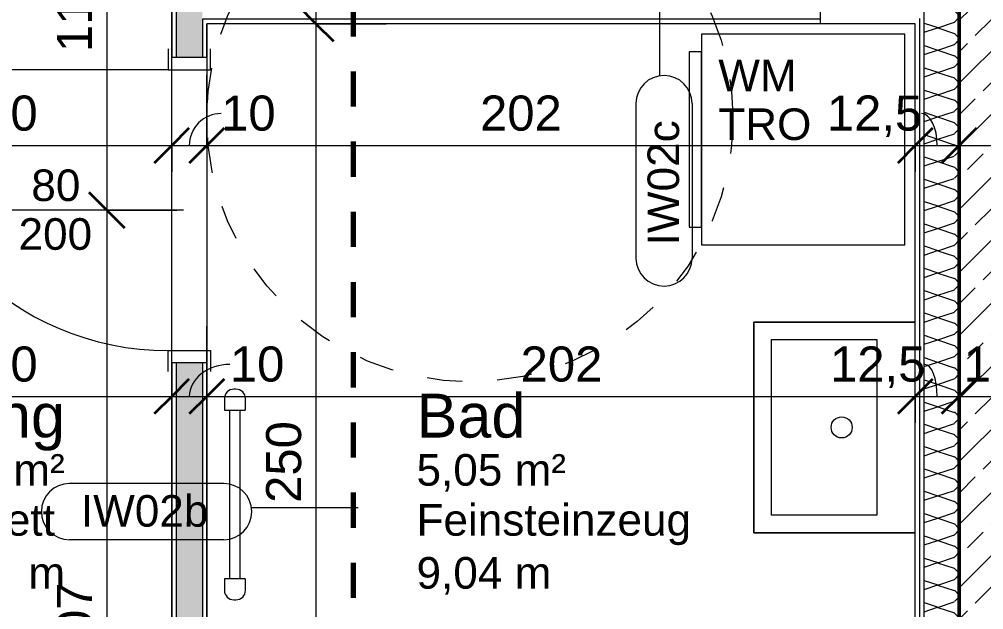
# Model space of a CAD drawing. Header units: metres. Extents: x 3.2 to 50, y 58.8 to 100.4.
# Drawn here: x 12.653 to 15.403, y 75.617 to 77.299 of the extents above; entities that cross this region are included whole.
import ezdxf

# ---------------------------------------------------------------- set-up
doc = ezdxf.new("R2010")
doc.units = ezdxf.units.M
doc.linetypes.add('Achse', pattern=[0.009, 0.005, -0.002, 0, -0.002])
doc.linetypes.add('Verdeckt', pattern=[0.003, 0.002, -0.001])
for name, color, linetype, lineweight in [('A_2D', 7, 'Continuous', 13), ('A_Bemassung-50_', 4, 'Continuous', 9), ('A_Bemassung_', 4, 'Continuous', 9), ('A_Beschriftung_', 7, 'Continuous', 9), ('A_Decken', 8, 'Continuous', 13), ('A_Raeume_', 7, 'Continuous', 5), ('A_Raeume_Beschriftung_', 7, 'Continuous', 9), ('A_Sanitaer', 3, 'Continuous', 13), ('A_Tueren', 31, 'Continuous', 13), ('A_Waende', 7, 'Continuous', 13), ('G-ANNO-SYMB_', 111, 'Continuous', 9), ('M-EQPM', 50, 'Continuous', 5), ('Text', 130, 'Continuous', 9)]:
    doc.layers.add(name, color=color, linetype=linetype, lineweight=lineweight)
doc.styles.add('Arial_2', font='arial.ttf', dxfattribs={"height": 0.09})
doc.styles.add('Arial_3', font='arial.ttf', dxfattribs={"height": 0.125})
doc.styles.add('Arial_5', font='arial.ttf', dxfattribs={"height": 0.1})
doc.dimstyles.new('WGA-Bemaßung', dxfattribs={"dimscale": 0.3048, "dimtxt": 0.102026, "dimasz": 0.328084, "dimexe": 0.246063, "dimexo": 0.0625, "dimgap": 0.04101, "dimtad": 1, "dimdec": 1, "dimlfac": 100, "dimrnd": 0.5, "dimdsep": 46, "dimtxsty": 'Arial_5', "dimblk1": 'OBLIQUE', "dimblk2": 'OBLIQUE', "dimsah": 1, "dimcen": 0.09, "dimdle": 0.246063, "dimazin": 2, "dimtfac": 1, "dimtdec": 4, "dimtix": 1, "dimtmove": 0, "dimatfit": 3, "dimfxl": 0.656168, "dimfxlon": 1, "dimtvp": 1, "dimtolj": 1, "dimtzin": 0, "dimarcsym": 2})
doc.dimstyles.new('WGA-Bemaßung_1', dxfattribs={"dimscale": 0.3048, "dimtxt": 0.102026, "dimasz": 0.328084, "dimexe": 0.246063, "dimexo": 0.0625, "dimgap": 0.04101, "dimtad": 1, "dimdec": 1, "dimlfac": 100, "dimrnd": 0.5, "dimdsep": 46, "dimtxsty": 'Arial_5', "dimblk1": 'OBLIQUE', "dimblk2": 'OBLIQUE', "dimsah": 1, "dimcen": 0.09, "dimdle": 0.246063, "dimazin": 2, "dimtfac": 1, "dimtdec": 4, "dimtix": 1, "dimtmove": 2, "dimatfit": 3, "dimfxl": 0.656168, "dimfxlon": 1, "dimtvp": 1, "dimtolj": 1, "dimtzin": 0, "dimarcsym": 2})
doc.dimstyles.new('WGA-Bemaßung_2', dxfattribs={"dimscale": 0.3048, "dimtxt": 0.102026, "dimasz": 0.328084, "dimexe": 0.246063, "dimexo": 0.0625, "dimgap": 0.04101, "dimtad": 1, "dimdec": 1, "dimlfac": 100, "dimrnd": 0.5, "dimdsep": 46, "dimtxsty": 'Arial_5', "dimblk1": 'OBLIQUE', "dimblk2": 'OBLIQUE', "dimsah": 1, "dimcen": 0.09, "dimdle": 0.246063, "dimazin": 2, "dimtfac": 1, "dimtdec": 4, "dimtix": 1, "dimtmove": 1, "dimatfit": 3, "dimfxl": 0.656168, "dimfxlon": 1, "dimtvp": 1, "dimtolj": 1, "dimtzin": 0, "dimarcsym": 2})
doc.dimstyles.new('WGA-Bemaßung_3', dxfattribs={"dimscale": 0.3048, "dimtxt": 0.102026, "dimasz": 0.328084, "dimexe": 0.246063, "dimexo": 0.0625, "dimgap": 0.04101, "dimtad": 1, "dimdec": 1, "dimlfac": 100, "dimrnd": 0.5, "dimdsep": 46, "dimtxsty": 'Arial_5', "dimblk1": 'OBLIQUE', "dimblk2": 'OBLIQUE', "dimsah": 1, "dimcen": 0.09, "dimdle": 0.246063, "dimazin": 2, "dimtfac": 1, "dimtdec": 4, "dimtix": 1, "dimtmove": 0, "dimatfit": 3, "dimfxl": 0.656168, "dimfxlon": 1, "dimtvp": 1, "dimtolj": 1, "dimtzin": 0, "dimarcsym": 2})

# ---------------------------------------------------------------- blocks, each defined once
blk = doc.blocks.new('UZ_D1 - SL_0800x2000_Zimmertür_Stahlzarge_GK-7175609-263_PP_01OG_BT1')
at = {"layer": 'A_Tueren', "lineweight": 5}
for p, q in [((0.4, 0.06), (0.4, 0.86)), ((-0.46, 0.06), (-0.4, 0.06)), ((-0.4, 0.06), (-0.4, -0.06)), ((0.4, 0.06), (0.4, -0.06)), ((0.46, 0.06), (0.4, 0.06)), ((-0.4, -0.06), (-0.46, -0.06)), ((0.4, -0.06), (0.46, -0.06))]:
    blk.add_line(p, q, dxfattribs=at)
blk.add_arc((0.4, 0.06), 0.8, 90, 180, dxfattribs=at)
blk = doc.blocks.new('Sani_Waschmaschine - 600x600-1515073-263_PP_01OG_BT1')
at = {"layer": 'A_Sanitaer'}
for p, q in [((0.5675, 0.5666), (-0.0325, 0.5666)), ((-0.0325, 0.5666), (-0.0325, -0.0134)), ((0.5675, -0.0134), (0.5675, 0.5666)), ((-0.0325, -0.0134), (0.5675, -0.0134)), ((0.0175, -0.0134), (0.0175, -0.0484)), ((0.5175, -0.0134), (0.0175, -0.0134)), ((0.0238, -0.0134), (0.0175, -0.0134)), ((0.0423, -0.0134), (0.0238, -0.0134)), ((0.0721, -0.0134), (0.0423, -0.0134)), ((0.1116, -0.0134), (0.0721, -0.0134)), ((0.159, -0.0134), (0.1116, -0.0134)), ((0.2119, -0.0134), (0.159, -0.0134)), ((0.2675, -0.0134), (0.2119, -0.0134)), ((0.3231, -0.0134), (0.2675, -0.0134)), ((0.376, -0.0134), (0.3231, -0.0134)), ((0.4234, -0.0134), (0.376, -0.0134)), ((0.463, -0.0134), (0.4234, -0.0134)), ((0.4928, -0.0134), (0.463, -0.0134)), ((0.5112, -0.0134), (0.4928, -0.0134)), ((0.5175, -0.0134), (0.5112, -0.0134)), ((0.5175, -0.0484), (0.5175, -0.0134)), ((0.0175, -0.0484), (0.5175, -0.0484)), ((0.0175, -0.0484), (0.0238, -0.0484)), ((0.0238, -0.0484), (0.0423, -0.0484)), ((0.0423, -0.0484), (0.0721, -0.0484)), ((0.0721, -0.0484), (0.1116, -0.0484)), ((0.1116, -0.0484), (0.159, -0.0484)), ((0.159, -0.0484), (0.2119, -0.0484)), ((0.2119, -0.0484), (0.2675, -0.0484)), ((0.2675, -0.0484), (0.3231, -0.0484)), ((0.3231, -0.0484), (0.376, -0.0484)), ((0.376, -0.0484), (0.4234, -0.0484)), ((0.4234, -0.0484), (0.463, -0.0484)), ((0.463, -0.0484), (0.4928, -0.0484)), ((0.4928, -0.0484), (0.5112, -0.0484)), ((0.5112, -0.0484), (0.5175, -0.0484))]:
    blk.add_line(p, q, dxfattribs=at)
blk = doc.blocks.new('Sani_Waschtisch_Wandbasiert_eckig_einzel - 600 x 460-V11-263_PP_01OG_BT1')
at = {"layer": 'A_Sanitaer', "lineweight": 5}
for p, q in [((0.4226, 0.5225), (-0.1774, 0.5225)), ((-0.1774, 0.5225), (-0.1774, 0.0625)), ((-0.1774, 0.0625), (-0.1774, 0.5225)), ((-0.1774, 0.5225), (0.4226, 0.5225)), ((0.4226, 0.0625), (0.4226, 0.5225)), ((0.4226, 0.5225), (0.4226, 0.0625)), ((-0.1274, 0.1725), (-0.1274, 0.4725)), ((-0.1274, 0.4725), (0.3726, 0.4725)), ((0.3726, 0.4725), (0.3726, 0.1725)), ((0.3726, 0.1725), (-0.1274, 0.1725))]:
    blk.add_line(p, q, dxfattribs=at)
blk.add_circle((0.1226, 0.2725), 0.03, dxfattribs=at)
blk = doc.blocks.new('HLS_Heizkörper Bad - 60x120-V77-263_PP_01OG_BT1')
at = {"layer": 'M-EQPM'}
for p, q in [((-0.242, -0.05), (-0.273, -0.05)), ((-0.24, -0.108), (-0.24, -0.052)), ((0.24, -0.052), (0.24, -0.108)), ((0.273, -0.05), (0.242, -0.05)), ((-0.3, -0.077), (-0.3, -0.083)), ((0.24, -0.065), (-0.24, -0.065)), ((0.3, -0.083), (0.3, -0.077)), ((-0.24, -0.095), (0.24, -0.095)), ((-0.273, -0.11), (-0.242, -0.11)), ((0.242, -0.11), (0.273, -0.11))]:
    blk.add_line(p, q, dxfattribs=at)
for centre, radius, start, end in [((-0.273, -0.077), 0.027, 90, 180), ((-0.242, -0.052), 0.00198, 360, 90), ((0.242, -0.052), 0.002, 90, 180), ((0.273, -0.077), 0.027, 360, 90), ((-0.273, -0.083), 0.027, 180, 270), ((-0.242, -0.108), 0.002, 270, 360), ((0.242, -0.108), 0.00198, 180, 270), ((0.273, -0.083), 0.027, 270, 360)]:
    blk.add_arc(centre, radius, start, end, dxfattribs=at)
blk = doc.blocks.new('BS_Tuer_PP - links-10002443-263_PP_01OG_BT1')
at = {"layer": 'A_Beschriftung_'}
blk.add_line((0, 0.000124), (0, 0.010761), dxfattribs=at)
blk = doc.blocks.new('BS_Wand_Lollipop - links_unten-2026911-263_PP_01OG_BT1')
at = {"layer": 'A_Beschriftung_'}
for p, q in [((-0.00467, 0.001367), (-0.01347, 0.001367)), ((-0.003087, 0), (0.003, 0)), ((-0.00467, -0.001833), (-0.01347, -0.001833))]:
    blk.add_line(p, q, dxfattribs=at)
for centre, start, end in [((-0.01347, -0.000233), 90, 270), ((-0.00467, -0.000233), 270, 90)]:
    blk.add_arc(centre, 0.0016, start, end, dxfattribs=at)
blk = doc.blocks.new('DIMBLOCK132-263_PP_01OG_BT1')
at = {"layer": 'A_Bemassung-50_', "transparency": 16777216}
for p, q in [((12.0877, 76.9398), (12.0877, 77.1398)), ((13.0877, 76.9398), (13.0877, 77.1398)), ((12.0877, 76.9398), (13.0877, 76.9398)), ((12.0877, 76.9398), (12.0877, 76.8648)), ((13.0877, 76.9398), (13.0877, 76.8648))]:
    blk.add_line(p, q, dxfattribs=at)
at = {"layer": 'A_Bemassung-50_', "lineweight": 35, "transparency": 16777216}
for p, q in [((12.0877, 76.9398), (12.1377, 76.9898)), ((13.0877, 76.9398), (13.1377, 76.9898)), ((12.0877, 76.9398), (12.0377, 76.8898)), ((13.0877, 76.9398), (13.0377, 76.8898))]:
    blk.add_line(p, q, dxfattribs=at)
at = {"layer": 'A_Bemassung-50_', "color": 0, "transparency": 16777216, "insert": (12.4723, 77.0821), "char_height": 0.1, "width": 0.276883, "attachment_point": 1, "line_spacing_factor": 0.941778, "style": 'Arial_5'}
blk.add_mtext('100', dxfattribs=at)
blk = doc.blocks.new('_Oblique')
at = {"color": 0, "linetype": 'ByBlock', "lineweight": -2}
blk.add_line((-0.5, -0.5), (0.5, 0.5), dxfattribs=at)
blk = doc.blocks.new('DIMBLOCK133-263_PP_01OG_BT1')
at = {"layer": 'A_Bemassung-50_', "transparency": 16777216}
for p, q in [((13.0877, 76.9398), (13.0877, 77.1398)), ((13.1877, 76.9398), (13.1877, 77.1398)), ((13.0877, 76.9398), (13.1877, 76.9398)), ((13.0877, 76.9398), (13.0877, 76.8648)), ((13.1877, 76.9398), (13.1877, 76.8648))]:
    blk.add_line(p, q, dxfattribs=at)
at = {"layer": 'A_Bemassung-50_', "lineweight": 35, "transparency": 16777216}
for p, q in [((13.0877, 76.9398), (13.1377, 76.9898)), ((13.1877, 76.9398), (13.2377, 76.9898)), ((13.0877, 76.9398), (13.0377, 76.8898)), ((13.1877, 76.9398), (13.1377, 76.8898))]:
    blk.add_line(p, q, dxfattribs=at)
at = {"layer": 'A_Bemassung-50_', "transparency": 16777216}
blk.add_ellipse((13.2285, 76.9398), major_axis=(0, 0.091), ratio=0.998613, start_param=0, end_param=1.570796, dxfattribs=at)
at = {"layer": 'A_Bemassung-50_', "color": 0, "transparency": 16777216, "insert": (13.2285, 77.0821), "char_height": 0.1, "width": 0.184588, "attachment_point": 1, "line_spacing_factor": 0.941778, "style": 'Arial_5'}
blk.add_mtext('10', dxfattribs=at)
blk = doc.blocks.new('DIMBLOCK134-263_PP_01OG_BT1')
at = {"layer": 'A_Bemassung-50_', "transparency": 16777216}
for p, q in [((13.1877, 76.9398), (13.1877, 77.1398)), ((15.2077, 76.9398), (15.2077, 77.1398)), ((13.1877, 76.9398), (15.2077, 76.9398)), ((13.1877, 76.9398), (13.1877, 76.8648)), ((15.2077, 76.9398), (15.2077, 76.8648))]:
    blk.add_line(p, q, dxfattribs=at)
at = {"layer": 'A_Bemassung-50_', "lineweight": 35, "transparency": 16777216}
for p, q in [((13.1877, 76.9398), (13.2377, 76.9898)), ((15.2077, 76.9398), (15.2577, 76.9898)), ((13.1877, 76.9398), (13.1377, 76.8898)), ((15.2077, 76.9398), (15.1577, 76.8898))]:
    blk.add_line(p, q, dxfattribs=at)
at = {"layer": 'A_Bemassung-50_', "color": 0, "transparency": 16777216, "insert": (13.9666, 77.0821), "char_height": 0.1, "width": 0.276883, "attachment_point": 1, "line_spacing_factor": 0.941778, "style": 'Arial_5'}
blk.add_mtext('202', dxfattribs=at)
blk = doc.blocks.new('DIMBLOCK135-263_PP_01OG_BT1')
at = {"layer": 'A_Bemassung-50_', "transparency": 16777216}
for p, q in [((15.2077, 76.9398), (15.2077, 77.1398)), ((15.3327, 76.9398), (15.3327, 77.1398)), ((15.2077, 76.9398), (15.3327, 76.9398)), ((15.2077, 76.9398), (15.2077, 76.8648)), ((15.3327, 76.9398), (15.3327, 76.8648))]:
    blk.add_line(p, q, dxfattribs=at)
at = {"layer": 'A_Bemassung-50_', "lineweight": 35, "transparency": 16777216}
for p, q in [((15.2077, 76.9398), (15.2577, 76.9898)), ((15.3327, 76.9398), (15.3827, 76.9898)), ((15.2077, 76.9398), (15.1577, 76.8898)), ((15.3327, 76.9398), (15.2827, 76.8898))]:
    blk.add_line(p, q, dxfattribs=at)
at = {"layer": 'A_Bemassung-50_', "transparency": 16777216}
blk.add_ellipse((15.2254, 76.9398), major_axis=(0, 0.091), ratio=0.492334, start_param=4.712389, end_param=6.283185, dxfattribs=at)
at = {"layer": 'A_Bemassung-50_', "color": 0, "transparency": 16777216, "insert": (14.9554, 77.0821), "char_height": 0.1, "width": 0.323972, "attachment_point": 1, "line_spacing_factor": 0.941778, "style": 'Arial_5'}
blk.add_mtext('12,5', dxfattribs=at)
blk = doc.blocks.new('DIMBLOCK136-263_PP_01OG_BT1')
at = {"layer": 'A_Bemassung-50_', "transparency": 16777216}
for p, q in [((15.3327, 76.9398), (15.3327, 77.1398)), ((20.4077, 76.9398), (20.4077, 77.1398)), ((15.3327, 76.9398), (20.4077, 76.9398)), ((15.3327, 76.9398), (15.3327, 76.8648)), ((20.4077, 76.9398), (20.4077, 76.8648))]:
    blk.add_line(p, q, dxfattribs=at)
at = {"layer": 'A_Bemassung-50_', "lineweight": 35, "transparency": 16777216}
for p, q in [((15.3327, 76.9398), (15.3827, 76.9898)), ((20.4077, 76.9398), (20.4577, 76.9898)), ((15.3327, 76.9398), (15.2827, 76.8898)), ((20.4077, 76.9398), (20.3577, 76.8898))]:
    blk.add_line(p, q, dxfattribs=at)
at = {"layer": 'A_Bemassung-50_', "color": 0, "transparency": 16777216, "insert": (17.6967, 77.0821), "char_height": 0.1, "width": 0.416266, "attachment_point": 1, "line_spacing_factor": 0.941778, "style": 'Arial_5'}
blk.add_mtext('507,5', dxfattribs=at)
blk = doc.blocks.new('DIMBLOCK166-263_PP_01OG_BT1')
at = {"layer": 'A_Bemassung-50_', "lineweight": 35, "transparency": 16777216}
for p, q in [((13.4988, 77.3867), (13.4488, 77.4367)), ((13.4988, 77.3867), (13.5488, 77.3367)), ((13.4988, 77.2867), (13.4488, 77.3367)), ((13.4988, 77.2867), (13.5488, 77.2367))]:
    blk.add_line(p, q, dxfattribs=at)
at = {"layer": 'A_Bemassung-50_', "transparency": 16777216}
for p, q in [((13.4988, 77.3867), (13.4238, 77.3867)), ((13.4988, 77.3867), (13.4988, 77.2867)), ((13.4988, 77.3867), (13.6988, 77.3867)), ((13.4988, 77.2867), (13.4238, 77.2867)), ((13.4988, 77.2867), (13.6988, 77.2867))]:
    blk.add_line(p, q, dxfattribs=at)
blk.add_ellipse((13.4988, 77.4134), major_axis=(0.091, 0), ratio=0.842845, start_param=3.141593, end_param=4.712389, dxfattribs=at)
at = {"layer": 'A_Bemassung-50_', "color": 0, "transparency": 16777216, "insert": (13.3565, 77.4134), "char_height": 0.1, "width": 0.184588, "attachment_point": 1, "rotation": 90, "line_spacing_factor": 0.941778, "style": 'Arial_5'}
blk.add_mtext('10', dxfattribs=at)
blk = doc.blocks.new('DIMBLOCK167-263_PP_01OG_BT1')
at = {"layer": 'A_Bemassung-50_', "lineweight": 35, "transparency": 16777216}
for p, q in [((13.4988, 77.2867), (13.4488, 77.3367)), ((13.4988, 77.2867), (13.5488, 77.2367)), ((13.4988, 74.7867), (13.4488, 74.8367)), ((13.4988, 74.7867), (13.5488, 74.7367))]:
    blk.add_line(p, q, dxfattribs=at)
at = {"layer": 'A_Bemassung-50_', "transparency": 16777216}
for p, q in [((13.4988, 77.2867), (13.4238, 77.2867)), ((13.4988, 77.2867), (13.4988, 74.7867)), ((13.4988, 77.2867), (13.6988, 77.2867)), ((13.4988, 74.7867), (13.4238, 74.7867)), ((13.4988, 74.7867), (13.6988, 74.7867))]:
    blk.add_line(p, q, dxfattribs=at)
at = {"layer": 'A_Bemassung-50_', "color": 0, "transparency": 16777216, "insert": (13.3565, 75.9214), "char_height": 0.1, "width": 0.276883, "attachment_point": 1, "rotation": 90, "line_spacing_factor": 0.941778, "style": 'Arial_5'}
blk.add_mtext('250', dxfattribs=at)
blk = doc.blocks.new('DIMBLOCK356-263_PP_01OG_BT1')
at = {"layer": 'A_Bemassung-50_', "transparency": 16777216}
for p, q in [((12.0877, 76.2249), (12.0877, 76.4249)), ((13.0877, 76.2249), (13.0877, 76.4249)), ((12.0877, 76.2249), (13.0877, 76.2249)), ((12.0877, 76.2249), (12.0877, 76.1499)), ((13.0877, 76.2249), (13.0877, 76.1499))]:
    blk.add_line(p, q, dxfattribs=at)
at = {"layer": 'A_Bemassung-50_', "lineweight": 35, "transparency": 16777216}
for p, q in [((12.0877, 76.2249), (12.1377, 76.2749)), ((13.0877, 76.2249), (13.1377, 76.2749)), ((12.0877, 76.2249), (12.0377, 76.1749)), ((13.0877, 76.2249), (13.0377, 76.1749))]:
    blk.add_line(p, q, dxfattribs=at)
at = {"layer": 'A_Bemassung-50_', "color": 0, "transparency": 16777216, "insert": (12.4723, 76.3672), "char_height": 0.1, "width": 0.276883, "attachment_point": 1, "line_spacing_factor": 0.941778, "style": 'Arial_5'}
blk.add_mtext('100', dxfattribs=at)
blk = doc.blocks.new('DIMBLOCK357-263_PP_01OG_BT1')
at = {"layer": 'A_Bemassung-50_', "transparency": 16777216}
for p, q in [((13.0877, 76.2249), (13.0877, 76.4249)), ((13.1877, 76.2249), (13.1877, 76.4249)), ((13.0877, 76.2249), (13.1877, 76.2249)), ((13.0877, 76.2249), (13.0877, 76.1499)), ((13.1877, 76.2249), (13.1877, 76.1499))]:
    blk.add_line(p, q, dxfattribs=at)
at = {"layer": 'A_Bemassung-50_', "lineweight": 35, "transparency": 16777216}
for p, q in [((13.0877, 76.2249), (13.1377, 76.2749)), ((13.1877, 76.2249), (13.2377, 76.2749)), ((13.0877, 76.2249), (13.0377, 76.1749)), ((13.1877, 76.2249), (13.1377, 76.1749))]:
    blk.add_line(p, q, dxfattribs=at)
at = {"layer": 'A_Bemassung-50_', "transparency": 16777216}
blk.add_ellipse((13.2533, 76.2249), major_axis=(0.1156, 0), ratio=0.786931, start_param=1.570796, end_param=3.141593, dxfattribs=at)
at = {"layer": 'A_Bemassung-50_', "color": 0, "transparency": 16777216, "insert": (13.2533, 76.3672), "char_height": 0.1, "width": 0.184588, "attachment_point": 1, "line_spacing_factor": 0.941778, "style": 'Arial_5'}
blk.add_mtext('10', dxfattribs=at)
blk = doc.blocks.new('DIMBLOCK358-263_PP_01OG_BT1')
at = {"layer": 'A_Bemassung-50_', "transparency": 16777216}
for p, q in [((13.1877, 76.2249), (13.1877, 76.4249)), ((15.2077, 76.2249), (15.2077, 76.4249)), ((13.1877, 76.2249), (15.2077, 76.2249)), ((13.1877, 76.2249), (13.1877, 76.1499)), ((15.2077, 76.2249), (15.2077, 76.1499))]:
    blk.add_line(p, q, dxfattribs=at)
at = {"layer": 'A_Bemassung-50_', "lineweight": 35, "transparency": 16777216}
for p, q in [((13.1877, 76.2249), (13.2377, 76.2749)), ((15.2077, 76.2249), (15.2577, 76.2749)), ((13.1877, 76.2249), (13.1377, 76.1749)), ((15.2077, 76.2249), (15.1577, 76.1749))]:
    blk.add_line(p, q, dxfattribs=at)
at = {"layer": 'A_Bemassung-50_', "color": 0, "transparency": 16777216, "insert": (14.0823, 76.3672), "char_height": 0.1, "width": 0.276883, "attachment_point": 1, "line_spacing_factor": 0.941778, "style": 'Arial_5'}
blk.add_mtext('202', dxfattribs=at)
blk = doc.blocks.new('DIMBLOCK359-263_PP_01OG_BT1')
at = {"layer": 'A_Bemassung-50_', "transparency": 16777216}
for p, q in [((15.2077, 76.2249), (15.2077, 76.4249)), ((15.3327, 76.2249), (15.3327, 76.4249)), ((15.2077, 76.2249), (15.3327, 76.2249)), ((15.2077, 76.2249), (15.2077, 76.1499)), ((15.3327, 76.2249), (15.3327, 76.1499))]:
    blk.add_line(p, q, dxfattribs=at)
at = {"layer": 'A_Bemassung-50_', "lineweight": 35, "transparency": 16777216}
for p, q in [((15.2077, 76.2249), (15.2577, 76.2749)), ((15.3327, 76.2249), (15.3827, 76.2749)), ((15.2077, 76.2249), (15.1577, 76.1749)), ((15.3327, 76.2249), (15.2827, 76.1749))]:
    blk.add_line(p, q, dxfattribs=at)
at = {"layer": 'A_Bemassung-50_', "transparency": 16777216}
blk.add_ellipse((15.2347, 76.2249), major_axis=(0, 0.091), ratio=0.389576, start_param=4.712389, end_param=6.283185, dxfattribs=at)
at = {"layer": 'A_Bemassung-50_', "color": 0, "transparency": 16777216, "insert": (14.9647, 76.3672), "char_height": 0.1, "width": 0.323972, "attachment_point": 1, "line_spacing_factor": 0.941778, "style": 'Arial_5'}
blk.add_mtext('12,5', dxfattribs=at)
blk = doc.blocks.new('DIMBLOCK360-263_PP_01OG_BT1')
at = {"layer": 'A_Bemassung-50_', "transparency": 16777216}
for p, q in [((15.3327, 76.2249), (15.3327, 76.4249)), ((15.5127, 76.2249), (15.5127, 76.4249)), ((15.3327, 76.2249), (15.5127, 76.2249)), ((15.3327, 76.2249), (15.3327, 76.1499)), ((15.5127, 76.2249), (15.5127, 76.1499))]:
    blk.add_line(p, q, dxfattribs=at)
at = {"layer": 'A_Bemassung-50_', "lineweight": 35, "transparency": 16777216}
for p, q in [((15.3327, 76.2249), (15.3827, 76.2749)), ((15.5127, 76.2249), (15.5627, 76.2749)), ((15.3327, 76.2249), (15.2827, 76.1749)), ((15.5127, 76.2249), (15.4627, 76.1749))]:
    blk.add_line(p, q, dxfattribs=at)
at = {"layer": 'A_Bemassung-50_', "color": 0, "transparency": 16777216, "insert": (15.3458, 76.3672), "char_height": 0.1, "width": 0.184588, "attachment_point": 1, "line_spacing_factor": 0.941778, "style": 'Arial_5'}
blk.add_mtext('18', dxfattribs=at)
blk = doc.blocks.new('DIMBLOCK463-263_PP_01OG_BT1')
at = {"layer": 'A_Bemassung-50_', "lineweight": 35, "transparency": 16777216}
for p, q in [((12.9024, 77.8867), (12.8524, 77.9367)), ((12.9024, 77.8867), (12.9524, 77.8367)), ((12.9024, 76.7555), (12.8524, 76.8055)), ((12.9024, 76.7555), (12.9524, 76.7055))]:
    blk.add_line(p, q, dxfattribs=at)
at = {"layer": 'A_Bemassung-50_', "transparency": 16777216}
for p, q in [((12.9024, 77.8867), (12.8274, 77.8867)), ((12.9024, 77.8867), (12.9024, 76.7555)), ((12.9024, 77.8867), (13.1024, 77.8867)), ((12.9024, 76.7555), (12.8274, 76.7555)), ((12.9024, 76.7555), (13.1024, 76.7555))]:
    blk.add_line(p, q, dxfattribs=at)
at = {"layer": 'A_Bemassung-50_', "color": 0, "transparency": 16777216, "insert": (12.76, 77.2058), "char_height": 0.1, "width": 0.276883, "attachment_point": 1, "rotation": 90, "line_spacing_factor": 0.941778, "style": 'Arial_5'}
blk.add_mtext('113', dxfattribs=at)
blk = doc.blocks.new('DIMBLOCK464-263_PP_01OG_BT1')
at = {"layer": 'A_Bemassung-50_', "lineweight": 35, "transparency": 16777216}
for p, q in [((12.9024, 76.7555), (12.8524, 76.8055)), ((12.9024, 76.7555), (12.9524, 76.7055)), ((12.9024, 74.6867), (12.8524, 74.7367)), ((12.9024, 74.6867), (12.9524, 74.6367))]:
    blk.add_line(p, q, dxfattribs=at)
at = {"layer": 'A_Bemassung-50_', "transparency": 16777216}
for p, q in [((12.9024, 76.7555), (12.8274, 76.7555)), ((12.9024, 76.7555), (12.9024, 74.6117)), ((12.9024, 76.7555), (13.1024, 76.7555)), ((12.9024, 74.6867), (12.8274, 74.6867)), ((12.9024, 74.6867), (13.1024, 74.6867))]:
    blk.add_line(p, q, dxfattribs=at)
at = {"layer": 'A_Bemassung-50_', "color": 0, "transparency": 16777216, "insert": (12.76, 75.4619), "char_height": 0.1, "width": 0.276883, "attachment_point": 1, "rotation": 90, "line_spacing_factor": 0.941778, "style": 'Arial_5'}
blk.add_mtext('207', dxfattribs=at)

msp = doc.modelspace()

# ---------------------------------------------------------------- hatches: boundary and pattern name
at = {"layer": 'A_Waende', "lineweight": 5}
h = msp.add_hatch(dxfattribs=at)
h.set_pattern_fill('FP_1', color=250, style=0, pattern_type=2)
h.set_pattern_definition([(45, (0, 0), (-0.08980256, 0.08980256), []), (45, (0.0898, 0), (-0.08980256, 0.08980256), [0.0635, -0.03175])])
h.paths.add_polyline_path([(15.5127, 71.178), (15.5127, 78.983), (15.3327, 78.983), (15.3327, 71.178)])
h.paths.add_polyline_path([(15.3586, 80.003), (15.5127, 80.003), (15.5127, 80.1555), (15.3327, 80.1555), (15.3327, 80.003), (15.3515, 80.003)])
h = msp.add_hatch(dxfattribs=at)
h.set_pattern_fill('FP_16', color=250, angle=45, style=0, pattern_type=2)
h.set_pattern_definition([(135, (13.18754, 76.586735), (-0.254, 0.1270034), [0.02245, -0.15715]), (135, (13.07653, 76.63411), (-0.254, 0.1270034), [0.02245, -0.15715]), (135, (13.18754, 76.650375), (-0.254, 0.1270034), [0.02245, -0.15715]), (135, (13.07653, 76.69775), (-0.254, 0.1270034), [0.02245, -0.15715]), (161.565, (13.171985, 76.60229), (-0.50799766, 0.1270007), [0.0502, -0.35141]), (161.565, (13.12461, 76.618555), (-0.50799766, 0.1270007), [0.0502, -0.35141]), (161.565, (13.171985, 76.66593), (-0.50799766, 0.1270007), [0.0502, -0.35141]), (161.565, (13.12461, 76.682195), (-0.50799766, 0.1270007), [0.0502, -0.35141]), (225, (13.07653, 76.603), (0.254, 0.1270034), [0.02245, -0.15715]), (225, (13.18754, 76.650375), (0.254, 0.1270034), [0.02245, -0.15715]), (225, (13.07653, 76.66664), (0.254, 0.1270034), [0.02245, -0.15715]), (225, (13.18754, 76.714015), (0.254, 0.1270034), [0.02245, -0.15715]), (198.435, (13.12461, 76.618555), (0.50799766, 0.1270007), [0.0502, -0.35141]), (198.435, (13.171985, 76.63482), (0.50799766, 0.1270007), [0.0502, -0.35141]), (198.435, (13.12461, 76.682195), (0.50799766, 0.1270007), [0.0502, -0.35141]), (198.435, (13.17128, 76.69775), (0.50799766, 0.1270007), [0.0502, -0.35141])])
h.paths.add_polyline_path([(13.1639, 74.6992), (13.1752, 74.6992), (13.1752, 76.3205), (13.1002, 76.3205), (13.1002, 74.6992), (13.1089, 74.6992)])
h.paths.add_polyline_path([(13.1752, 77.1905), (13.1752, 77.4517), (13.1002, 77.4517), (13.1002, 77.1905), (13.1639, 77.1905)])
h.paths.add_polyline_path([(13.1002, 78.3217), (13.1752, 78.3217), (13.1752, 78.4742), (13.1002, 78.4742)])
h = msp.add_hatch(dxfattribs=at)
h.set_pattern_fill('FP_42', color=250, angle=45, style=0, pattern_type=2)
h.set_pattern_definition([(315, (15.20775, 76.03731), (0.254, -0.1270034), [0.02245, -0.15715]), (315, (15.31876, 75.98852), (0.254, -0.1270034), [0.02245, -0.15715]), (315, (15.20775, 75.97367), (0.254, -0.1270034), [0.02245, -0.15715]), (315, (15.31876, 75.9263), (0.254, -0.1270034), [0.02245, -0.15715]), (341.565, (15.22401, 76.02105), (0.5079977, -0.1270007), [0.0502, -0.35141]), (341.565, (15.271385, 76.004787), (0.5079977, -0.1270007), [0.0502, -0.35141]), (341.565, (15.22401, 75.95741), (0.5079977, -0.1270007), [0.0502, -0.35141]), (341.565, (15.271385, 75.941147), (0.5079977, -0.1270007), [0.0502, -0.35141]), (45, (15.31876, 76.02105), (-0.254, -0.1270034), [0.02245, -0.15715]), (45, (15.20775, 75.97367), (-0.254, -0.1270034), [0.02245, -0.15715]), (45, (15.31876, 75.95741), (-0.254, -0.1270034), [0.02245, -0.15715]), (45, (15.20775, 75.91003), (-0.254, -0.1270034), [0.02245, -0.15715]), (18.435, (15.271385, 76.004787), (-0.5079977, -0.1270007), [0.0502, -0.35141]), (18.435, (15.2233, 75.98923), (-0.5079977, -0.1270007), [0.0502, -0.35141]), (18.435, (15.271385, 75.941147), (-0.5079977, -0.1270007), [0.0502, -0.35141]), (18.435, (15.2233, 75.92559), (-0.5079977, -0.1270007), [0.0502, -0.35141])])
h.paths.add_polyline_path([(15.3327, 74.7742), (15.3327, 77.3317), (15.2327, 77.3317), (15.2327, 74.7742), (15.2849, 74.7742)])

# ---------------------------------------------------------------- linework, layer by layer
at = {"layer": 'A_2D', "linetype": 'Verdeckt', "lineweight": 5}
msp.add_circle((13.9377, 77.0167), 0.75, dxfattribs=at)
at = {"layer": 'A_Decken'}
for p, q in [((13.0877, 76.3205), (13.0877, 77.1905)), ((15.2077, 74.7867), (15.2077, 76.4367))]:
    msp.add_line(p, q, dxfattribs=at)
at = {"layer": 'A_Raeume_', "flags": 128}
for points in [[(13.0877, 74.6867), (13.0877, 77.3367), (13.0877, 78.4867), (12.0877, 78.4867), (12.0877, 77.4571), (12.0877, 77.4555), (12.0877, 77.4055), (12.0877, 74.8992), (12.0877, 74.6867)], [(13.1877, 74.8245), (13.1877, 74.7867), (15.2077, 74.7867), (15.2077, 77.2867), (14.9852, 77.2867), (14.9377, 77.2867), (14.8252, 77.2867), (13.1877, 77.2867)]]:
    msp.add_lwpolyline(points, close=True, dxfattribs=at)
at = {"layer": 'A_Waende', "color": 10, "lineweight": 50}
msp.add_line((15.3327, 78.983), (15.3327, 74.7867), dxfattribs=at)
at = {"layer": 'A_Waende'}
for p, q in [((14.9377, 77.2867), (14.9377, 78.4867)), ((13.0877, 77.4517), (13.0877, 77.1905)), ((13.1002, 77.4517), (13.1002, 77.1905)), ((15.2327, 74.7742), (15.2327, 77.3317)), ((13.1752, 77.2992), (13.1752, 77.1905)), ((14.9377, 77.2992), (13.1752, 77.2992)), ((13.1877, 77.1905), (13.1877, 77.2867)), ((15.2077, 77.2867), (13.1877, 77.2867)), ((15.2077, 76.4367), (15.2077, 77.2867)), ((13.1002, 77.1905), (13.0877, 77.1905)), ((13.1877, 77.1905), (13.1752, 77.1905)), ((13.0877, 76.3205), (13.0877, 74.6867)), ((13.1002, 76.3205), (13.0877, 76.3205)), ((13.1002, 76.3205), (13.1002, 74.6992)), ((13.1877, 76.3205), (13.1752, 76.3205)), ((13.1752, 76.3205), (13.1752, 74.7742)), ((13.1877, 74.7867), (13.1877, 76.3205))]:
    msp.add_line(p, q, dxfattribs=at)
at = {"layer": 'A_Waende', "lineweight": 18}
msp.add_line((15.2202, 74.7867), (15.2202, 77.3017), dxfattribs=at)
at = {"layer": 'A_Waende', "color": 250, "lineweight": 5}
for p, q in [((15.3327, 77.2225), (15.3327, 74.8828)), ((13.1752, 77.1905), (13.1002, 77.1905)), ((13.1752, 76.3205), (13.1002, 76.3205))]:
    msp.add_line(p, q, dxfattribs=at)
at = {"layer": 'G-ANNO-SYMB_', "linetype": 'Achse', "lineweight": 70}
msp.add_line((13.6052, 91.5507), (13.6052, 68.0059), dxfattribs=at)

# ---------------------------------------------------------------- block references
at = {"layer": 'A_Beschriftung_', "xscale": 49.99999999999998, "yscale": 49.99999999999998, "zscale": 49.99999999999998}
for name, p, rotation in [('BS_Wand_Lollipop - links_unten-2026911-263_PP_01OG_BT1', (14.4795, 77.2926), 89.99999999999991), ('BS_Tuer_PP - links-10002443-263_PP_01OG_BT1', (13.1277, 76.7555), 89.99999999999955)]:
    msp.add_blockref(name, p, dxfattribs=dict(at, rotation=rotation))
msp.add_blockref('BS_Wand_Lollipop - links_unten-2026911-263_PP_01OG_BT1', (13.4693, 75.9084), dxfattribs=at)
at = {"layer": 'A_Sanitaer'}
for name, p, rotation in [('Sani_Waschmaschine - 600x600-1515073-263_PP_01OG_BT1', (14.611, 77.2243), 269.999999999997), ('Sani_Waschtisch_Wandbasiert_eckig_einzel - 600 x 460-V11-263_PP_01OG_BT1', (15.2702, 76.0141), 89.99999999999818)]:
    msp.add_blockref(name, p, dxfattribs=dict(at, rotation=rotation))
at = {"layer": 'A_Tueren', "rotation": 89.99999999999945}
msp.add_blockref('UZ_D1 - SL_0800x2000_Zimmertür_Stahlzarge_GK-7175609-263_PP_01OG_BT1', (13.1377, 76.7555), dxfattribs=at)
at = {"layer": 'M-EQPM', "rotation": 89.99999999999945}
msp.add_blockref('HLS_Heizkörper Bad - 60x120-V77-263_PP_01OG_BT1', (13.1877, 75.9455), dxfattribs=at)

# ---------------------------------------------------------------- texts
at = {"layer": 'A_Beschriftung_', "insert": (14.4441, 76.6552), "char_height": 0.09, "width": 0.432911, "attachment_point": 1, "rotation": 90, "style": 'Arial_2'}
msp.add_mtext('IW02c', dxfattribs=at)
at = {"layer": 'A_Beschriftung_', "char_height": 0.09, "attachment_point": 1, "style": 'Arial_2'}
for s, insert, width in [('80', (12.6872, 76.8715), 0.168354), ('200', (12.6508, 76.7326), 0.252532), ('IW02b', (12.8287, 75.9438), 0.440928)]:
    msp.add_mtext(s, dxfattribs=dict(at, insert=insert, width=width))
at = {"layer": 'A_Raeume_Beschriftung_', "attachment_point": 1}
for s, insert, char_height, width, style in [('Gang', (12.3562, 76.2326), 0.125, 0.51308, 'Arial_3'), ('Bad', (13.7855, 76.2326), 0.125, 0.372785, 'Arial_3'), ('3,80 m²', (12.3562, 76.0606), 0.09, 0.505063, 'Arial_2'), ('5,05 m²', (13.7855, 76.0606), 0.09, 0.505063, 'Arial_2'), ('Parkett', (12.3562, 75.9181), 0.09, 0.464979, 'Arial_2'), ('Feinsteinzeug', (13.7855, 75.9181), 0.09, 0.909915, 'Arial_2'), ('9,04 m', (13.7855, 75.7672), 0.09, 0.456962, 'Arial_2'), (' m', (12.6439, 75.7672), 0.09, 0.164346, 'Arial_2')]:
    msp.add_mtext(s, dxfattribs=dict(at, insert=insert, char_height=char_height, width=width, style=style))
at = {"layer": 'Text', "color": 7, "char_height": 0.09, "attachment_point": 1, "style": 'Arial_2'}
for s, insert, width in [('WM', (14.6459, 77.1843), 0.276582), ('TRO', (14.6459, 77.0454), 0.316667)]:
    msp.add_mtext(s, dxfattribs=dict(at, insert=insert, width=width))

# ---------------------------------------------------------------- dimensions: what is measured, and where the dimension line sits
at = {"layer": 'A_Bemassung_'}
for base, p1, p2, dimstyle, override, picture, middle in [((12.9024, 76.7555), (13.1024, 77.8867), (13.1024, 76.7555), 'WGA-Bemaßung_3', {"dimpost": '<>', "dimfxl": 1.13125}, 'DIMBLOCK463-263_PP_01OG_BT1', (12.8388, 77.3211)), ((13.4988, 74.7867), (13.6988, 77.2867), (13.6988, 74.7867), 'WGA-Bemaßung', {"dimpost": '<>', "dimfxl": 2.5}, 'DIMBLOCK167-263_PP_01OG_BT1', (13.4353, 76.0367))]:
    dim = msp.add_linear_dim(base=base, p1=p1, p2=p2, angle=90, dimstyle=dimstyle, override=override, dxfattribs=at)
    dim.commit()
    dim.dimension.update_dxf_attribs({"geometry": picture, "text_midpoint": middle})
for base, p1, p2, dimstyle, override, picture, middle in [((13.4988, 77.2867), (13.6988, 77.3867), (13.6988, 77.2867), 'WGA-Bemaßung_2', {"dimpost": '<>', "dimfxl": 0.1}, 'DIMBLOCK166-263_PP_01OG_BT1', (13.4232, 77.5057)), ((12.9024, 74.6867), (13.1024, 76.7555), (13.1024, 74.6867), 'WGA-Bemaßung_1', {"dimpost": '<>', "dimfxl": 2.06875}, 'DIMBLOCK464-263_PP_01OG_BT1', (12.8267, 75.6003))]:
    dim = msp.add_linear_dim(base=base, p1=p1, p2=p2, angle=90, dimstyle=dimstyle, override=override, dxfattribs=at)
    dim.commit()
    dim.dimension.update_dxf_attribs({"geometry": picture, "text_midpoint": middle, "dimtype": 160, "text_rotation": 90})
for base, p1, p2, dimstyle, override, picture, middle in [((13.0877, 76.9398), (12.0877, 77.1398), (13.0877, 77.1398), 'WGA-Bemaßung', {"dimpost": '<>', "dimfxl": 1}, 'DIMBLOCK132-263_PP_01OG_BT1', (12.5877, 77.0033)), ((20.4077, 76.9398), (15.3327, 77.1398), (20.4077, 77.1398), 'WGA-Bemaßung', {"dimpost": '<>', "dimfxl": 5.075}, 'DIMBLOCK136-263_PP_01OG_BT1', (17.8702, 77.0033)), ((13.0877, 76.2249), (12.0877, 76.4249), (13.0877, 76.4249), 'WGA-Bemaßung_3', {"dimpost": '<>', "dimfxl": 1}, 'DIMBLOCK356-263_PP_01OG_BT1', (12.5877, 76.2884)), ((15.2077, 76.2249), (13.1877, 76.4249), (15.2077, 76.4249), 'WGA-Bemaßung_3', {"dimpost": '<>', "dimfxl": 2.02}, 'DIMBLOCK358-263_PP_01OG_BT1', (14.1977, 76.2884)), ((15.5127, 76.2249), (15.3327, 76.4249), (15.5127, 76.4249), 'WGA-Bemaßung_3', {"dimpost": '<>', "dimfxl": 0.18}, 'DIMBLOCK360-263_PP_01OG_BT1', (15.4227, 76.2884))]:
    dim = msp.add_linear_dim(base=base, p1=p1, p2=p2, dimstyle=dimstyle, override=override, dxfattribs=at)
    dim.commit()
    dim.dimension.update_dxf_attribs({"geometry": picture, "text_midpoint": middle})
for base, p1, p2, dimstyle, override, picture, middle in [((13.1877, 76.9398), (13.0877, 77.1398), (13.1877, 77.1398), 'WGA-Bemaßung_2', {"dimpost": '<>', "dimfxl": 0.1}, 'DIMBLOCK133-263_PP_01OG_BT1', (13.3208, 77.0154)), ((15.2077, 76.9398), (13.1877, 77.1398), (15.2077, 77.1398), 'WGA-Bemaßung_1', {"dimpost": '<>', "dimfxl": 2.02}, 'DIMBLOCK134-263_PP_01OG_BT1', (14.105, 77.0154)), ((15.3327, 76.9398), (15.2077, 77.1398), (15.3327, 77.1398), 'WGA-Bemaßung_2', {"dimpost": '<>', "dimfxl": 0.125}, 'DIMBLOCK135-263_PP_01OG_BT1', (15.1174, 77.0154)), ((13.1877, 76.2249), (13.0877, 76.4249), (13.1877, 76.4249), 'WGA-Bemaßung_2', {"dimpost": '<>', "dimfxl": 0.1}, 'DIMBLOCK357-263_PP_01OG_BT1', (13.3456, 76.3005)), ((15.3327, 76.2249), (15.2077, 76.4249), (15.3327, 76.4249), 'WGA-Bemaßung_2', {"dimpost": '<>', "dimfxl": 0.125}, 'DIMBLOCK359-263_PP_01OG_BT1', (15.1267, 76.3005))]:
    dim = msp.add_linear_dim(base=base, p1=p1, p2=p2, dimstyle=dimstyle, override=override, dxfattribs=at)
    dim.commit()
    dim.dimension.update_dxf_attribs({"geometry": picture, "text_midpoint": middle, "dimtype": 160})

doc.saveas('drawing.dxf')
